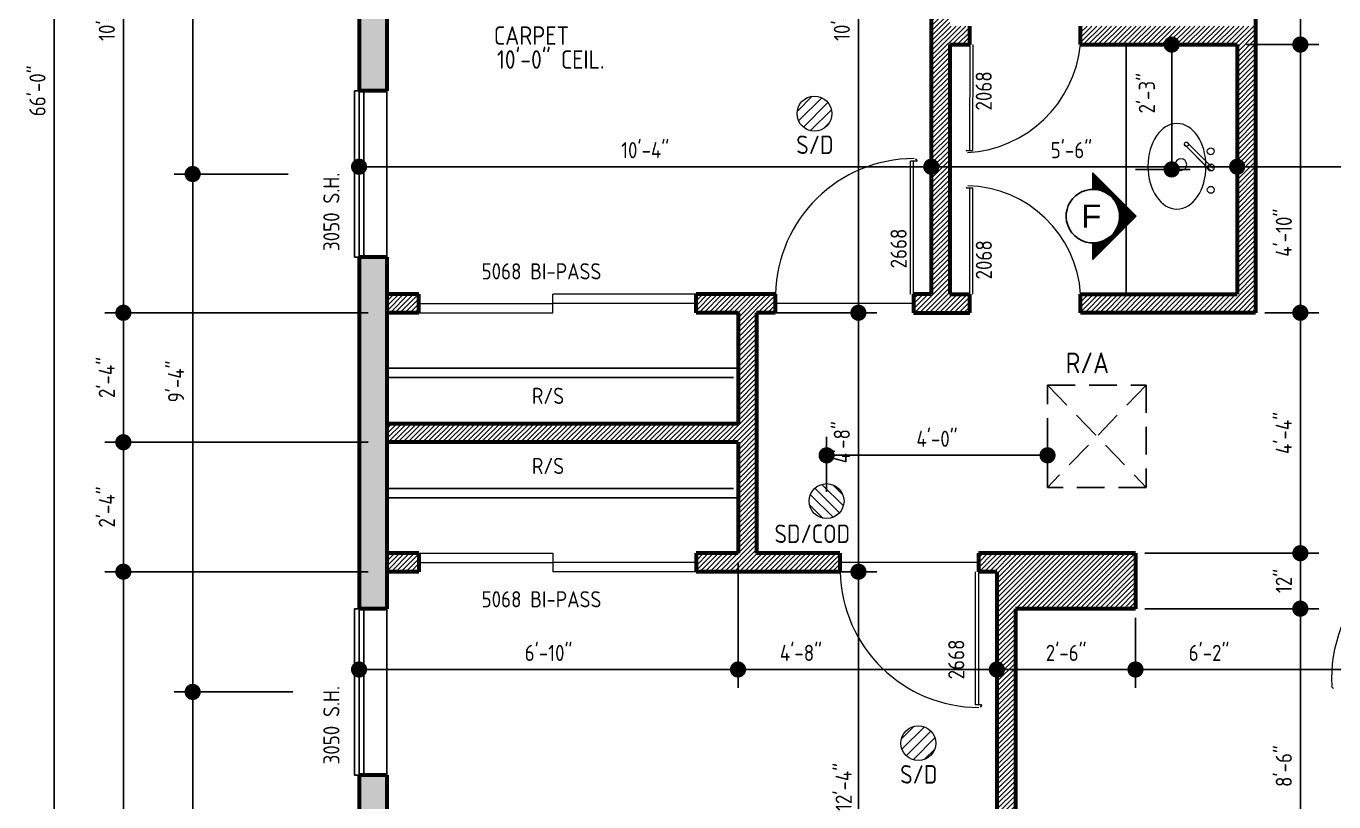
# Model space of a CAD drawing. Header units: feet. Extents: x 57903 to 63568, y -124112 to -112262.
# Drawn here: x 62827.3 to 63110.2, y -123728.5 to -123560.8 of the extents above; entities that cross this region are included whole.
import ezdxf
from ezdxf.enums import TextEntityAlignment as Align

# ---------------------------------------------------------------- set-up
doc = ezdxf.new("R2010")
doc.units = ezdxf.units.FT
doc.header["$LTSCALE"] = 30
doc.header["$MEASUREMENT"] = 0
for name, pattern in [('DASHED', [0.75, 0.5, -0.25]), ('HIDDEN', [0.375, 0.25, -0.125]), ('Solid', [0])]:
    doc.linetypes.add(name, pattern=pattern)
for name, color, linetype in [('CABS-FLOORPLAN', 4, 'Continuous'), ('TEXT', 7, 'Continuous'), ('WINS', 121, 'Continuous')]:
    doc.layers.add(name, color=color, linetype=linetype)
for name, color, linetype, lineweight in [('DIMS', 137, 'Continuous', 15), ('DOORS', 157, 'Continuous', 9), ('DOORTEXT', 253, 'Continuous', 20), ('HATCH', 123, 'Continuous', 0), ('L1', 251, 'Continuous', 13), ('TEXT LBLS', 81, 'Continuous', 18), ('WALLS', 7, 'Continuous', 60), ('WINDWS LBLS', 121, 'Continuous', 18)]:
    doc.layers.add(name, color=color, linetype=linetype, lineweight=lineweight)
doc.styles.add('ARCH', font='ARCHITXT.SHX')
doc.styles.add('SWIS72', font='swissel.ttf', dxfattribs={"height": 4.5})
doc.styles.add('TEXT1', font='ARCHITXT.shx')
doc.dimstyles.new('ARCHITECTURAL', dxfattribs={"dimtxt": 3.5, "dimasz": 3.5, "dimexe": 4, "dimexo": 2, "dimgap": 1.5, "dimtad": 1, "dimdec": 1, "dimzin": 3, "dimdsep": 46, "dimlunit": 4, "dimtxsty": 'ARCH', "dimblk": 'DOT', "dimcen": 0.0625, "dimadec": 0, "dimazin": 0, "dimtfac": 1, "dimtdec": 1, "dimtix": 1, "dimtofl": 0, "dimtmove": 1, "dimatfit": 2, "dimldrblk": 'DOTSMALL', "dimfxl": 1, "dimtolj": 1, "dimtzin": 0, "dimarcsym": 0})

# ---------------------------------------------------------------- blocks, each defined once
blk = doc.blocks.new('_Dot')
at = {"layer": 'DIMS', "color": 0, "lineweight": -2}
blk.add_line((-0.5, 0), (-1, 0), dxfattribs=at)
at = {"layer": 'DIMS', "color": 0, "const_width": 0.5}
blk.add_lwpolyline([(-0.25, 0, 1), (0.25, 0, 1)], format="xyb", close=True, dxfattribs=at)
blk = doc.blocks.new('*D729')
at = {"layer": 'Defpoints', "color": 0, "linetype": 'Solid', "transparency": 16777216}
for p in [(63149.31, -123577.09), (63089.31, -123586.15), (63089.31, -123591.16)]:
    blk.add_point(p, dxfattribs=at)
at = {"layer": 'DIMS', "color": 0, "linetype": 'Solid', "lineweight": -2, "transparency": 16777216}
for p, q in [((63149.31, -123579.09), (63149.31, -123595.16)), ((63089.31, -123588.15), (63089.31, -123595.16)), ((63145.81, -123591.16), (63092.81, -123591.16))]:
    blk.add_line(p, q, dxfattribs=at)
at = {"layer": 'DIMS', "color": 0, "linetype": 'Solid', "lineweight": -2, "transparency": 16777216, "xscale": 3.5, "yscale": 3.5, "zscale": 3.5, "rotation": 180}
blk.add_blockref('_Dot', (63089.31, -123591.16), dxfattribs=at)
at = {"layer": 'DIMS', "color": 0, "linetype": 'Solid', "lineweight": -2, "transparency": 16777216, "xscale": 3.5, "yscale": 3.5, "zscale": 3.5}
blk.add_blockref('_Dot', (63149.31, -123591.16), dxfattribs=at)
at = {"layer": 'DIMS', "color": 0, "linetype": 'Solid', "transparency": 16777216, "insert": (63119.31, -123587.58), "char_height": 3.5, "attachment_point": 5, "style": 'ARCH'}
blk.add_mtext('\\A1;5\'-0"', dxfattribs=at)
blk = doc.blocks.new('_DotSmall')
at = {"layer": 'DIMS', "color": 0, "const_width": 0.5}
blk.add_lwpolyline([(-0.0625, 0, 1), (0.0625, 0, 1)], format="xyb", close=True, dxfattribs=at)
blk = doc.blocks.new('*D730')
at = {"layer": 'Defpoints', "color": 0, "linetype": 'Solid', "transparency": 16777216}
for p in [(63023.12, -123583.32), (63089.31, -123585.8), (63023.12, -123591.16)]:
    blk.add_point(p, dxfattribs=at)
at = {"layer": 'DIMS', "color": 0, "linetype": 'Solid', "lineweight": -2, "transparency": 16777216}
for p, q in [((63023.12, -123585.32), (63023.12, -123595.16)), ((63089.31, -123587.8), (63089.31, -123595.16)), ((63085.81, -123591.16), (63026.62, -123591.16))]:
    blk.add_line(p, q, dxfattribs=at)
at = {"layer": 'DIMS', "color": 0, "linetype": 'Solid', "lineweight": -2, "transparency": 16777216, "xscale": 3.5, "yscale": 3.5, "zscale": 3.5, "rotation": 180}
blk.add_blockref('_Dot', (63023.12, -123591.16), dxfattribs=at)
at = {"layer": 'DIMS', "color": 0, "linetype": 'Solid', "lineweight": -2, "transparency": 16777216, "xscale": 3.5, "yscale": 3.5, "zscale": 3.5}
blk.add_blockref('_Dot', (63089.31, -123591.16), dxfattribs=at)
at = {"layer": 'DIMS', "color": 0, "linetype": 'Solid', "transparency": 16777216, "insert": (63053.45, -123587.58), "char_height": 3.5, "attachment_point": 5, "style": 'ARCH'}
blk.add_mtext('\\A1;5\'-6"', dxfattribs=at)
blk = doc.blocks.new('*D731')
at = {"layer": 'Defpoints', "color": 0, "linetype": 'Solid', "transparency": 16777216}
for p in [(62899.31, -123570.92), (63023.12, -123583.32), (62899.31, -123591.16)]:
    blk.add_point(p, dxfattribs=at)
at = {"layer": 'DIMS', "color": 0, "linetype": 'Solid', "lineweight": -2, "transparency": 16777216}
for p, q in [((62899.31, -123572.92), (62899.31, -123595.16)), ((63023.12, -123585.32), (63023.12, -123595.16)), ((63019.62, -123591.16), (62902.81, -123591.16))]:
    blk.add_line(p, q, dxfattribs=at)
at = {"layer": 'DIMS', "color": 0, "linetype": 'Solid', "lineweight": -2, "transparency": 16777216, "xscale": 3.5, "yscale": 3.5, "zscale": 3.5, "rotation": 180}
blk.add_blockref('_Dot', (62899.31, -123591.16), dxfattribs=at)
at = {"layer": 'DIMS', "color": 0, "linetype": 'Solid', "lineweight": -2, "transparency": 16777216, "xscale": 3.5, "yscale": 3.5, "zscale": 3.5}
blk.add_blockref('_Dot', (63023.12, -123591.16), dxfattribs=at)
at = {"layer": 'DIMS', "color": 0, "linetype": 'Solid', "transparency": 16777216, "insert": (62961.22, -123587.58), "char_height": 3.5, "attachment_point": 5, "style": 'ARCH'}
blk.add_mtext('\\A1;10\'-4"', dxfattribs=at)
blk = doc.blocks.new('*D739')
at = {"layer": 'Defpoints', "color": 0, "linetype": 'Solid', "transparency": 16777216}
for p in [(62981.31, -123674.74), (62899.31, -123684.06), (62981.31, -123699.89)]:
    blk.add_point(p, dxfattribs=at)
at = {"layer": 'DIMS', "color": 0, "linetype": 'Solid', "lineweight": -2, "transparency": 16777216}
for p, q in [((62981.31, -123676.74), (62981.31, -123703.89)), ((62899.31, -123686.06), (62899.31, -123703.89)), ((62902.81, -123699.89), (62977.81, -123699.89))]:
    blk.add_line(p, q, dxfattribs=at)
at = {"layer": 'DIMS', "color": 0, "linetype": 'Solid', "lineweight": -2, "transparency": 16777216, "xscale": 3.5, "yscale": 3.5, "zscale": 3.5, "rotation": 180}
blk.add_blockref('_Dot', (62899.31, -123699.89), dxfattribs=at)
at = {"layer": 'DIMS', "color": 0, "linetype": 'Solid', "lineweight": -2, "transparency": 16777216, "xscale": 3.5, "yscale": 3.5, "zscale": 3.5}
blk.add_blockref('_Dot', (62981.31, -123699.89), dxfattribs=at)
at = {"layer": 'DIMS', "color": 0, "linetype": 'Solid', "transparency": 16777216, "insert": (62940.31, -123696.3), "char_height": 3.5, "attachment_point": 5, "style": 'ARCH'}
blk.add_mtext('\\A1;6\'-10"', dxfattribs=at)
blk = doc.blocks.new('*D604')
at = {"layer": 'Defpoints', "color": 0, "linetype": 'Solid', "transparency": 16777216}
for p in [(62981.31, -123678.74), (63037.31, -123678.74), (63037.31, -123699.89)]:
    blk.add_point(p, dxfattribs=at)
at = {"layer": 'DIMS', "color": 0, "linetype": 'Solid', "lineweight": -2, "transparency": 16777216}
for p, q in [((62981.31, -123680.74), (62981.31, -123703.89)), ((63037.31, -123680.74), (63037.31, -123703.89)), ((62984.81, -123699.89), (63033.81, -123699.89))]:
    blk.add_line(p, q, dxfattribs=at)
at = {"layer": 'DIMS', "color": 0, "linetype": 'Solid', "lineweight": -2, "transparency": 16777216, "xscale": 3.5, "yscale": 3.5, "zscale": 3.5, "rotation": 180}
blk.add_blockref('_Dot', (62981.31, -123699.89), dxfattribs=at)
at = {"layer": 'DIMS', "color": 0, "linetype": 'Solid', "lineweight": -2, "transparency": 16777216, "xscale": 3.5, "yscale": 3.5, "zscale": 3.5}
blk.add_blockref('_Dot', (63037.31, -123699.89), dxfattribs=at)
at = {"layer": 'DIMS', "color": 0, "linetype": 'Solid', "transparency": 16777216, "insert": (62994.93, -123696.3), "char_height": 3.5, "attachment_point": 5, "style": 'ARCH'}
blk.add_mtext('\\A1;4\'-8"', dxfattribs=at)
blk = doc.blocks.new('*D646')
at = {"layer": 'Defpoints', "color": 0, "linetype": 'Solid', "transparency": 16777216}
for p in [(63037.31, -123688.42), (63067.31, -123686.74), (63067.31, -123699.89)]:
    blk.add_point(p, dxfattribs=at)
at = {"layer": 'DIMS', "color": 0, "linetype": 'Solid', "lineweight": -2, "transparency": 16777216}
for p, q in [((63037.31, -123690.42), (63037.31, -123703.89)), ((63067.31, -123688.74), (63067.31, -123703.89)), ((63040.81, -123699.89), (63063.81, -123699.89))]:
    blk.add_line(p, q, dxfattribs=at)
at = {"layer": 'DIMS', "color": 0, "linetype": 'Solid', "lineweight": -2, "transparency": 16777216, "xscale": 3.5, "yscale": 3.5, "zscale": 3.5, "rotation": 180}
blk.add_blockref('_Dot', (63037.31, -123699.89), dxfattribs=at)
at = {"layer": 'DIMS', "color": 0, "linetype": 'Solid', "lineweight": -2, "transparency": 16777216, "xscale": 3.5, "yscale": 3.5, "zscale": 3.5}
blk.add_blockref('_Dot', (63067.31, -123699.89), dxfattribs=at)
at = {"layer": 'DIMS', "color": 0, "linetype": 'Solid', "transparency": 16777216, "insert": (63052.31, -123696.3), "char_height": 3.5, "attachment_point": 5, "style": 'ARCH'}
blk.add_mtext('\\A1;2\'-6"', dxfattribs=at)
blk = doc.blocks.new('*D609')
at = {"layer": 'Defpoints', "color": 0, "linetype": 'Solid', "transparency": 16777216}
for p in [(63067.31, -123686.74), (63141.31, -123691.23), (63141.31, -123699.89)]:
    blk.add_point(p, dxfattribs=at)
at = {"layer": 'DIMS', "color": 0, "linetype": 'Solid', "lineweight": -2, "transparency": 16777216}
for p, q in [((63067.31, -123688.74), (63067.31, -123703.89)), ((63141.31, -123693.23), (63141.31, -123703.89)), ((63070.81, -123699.89), (63137.81, -123699.89))]:
    blk.add_line(p, q, dxfattribs=at)
at = {"layer": 'DIMS', "color": 0, "linetype": 'Solid', "lineweight": -2, "transparency": 16777216, "xscale": 3.5, "yscale": 3.5, "zscale": 3.5, "rotation": 180}
blk.add_blockref('_Dot', (63067.31, -123699.89), dxfattribs=at)
at = {"layer": 'DIMS', "color": 0, "linetype": 'Solid', "lineweight": -2, "transparency": 16777216, "xscale": 3.5, "yscale": 3.5, "zscale": 3.5}
blk.add_blockref('_Dot', (63141.31, -123699.89), dxfattribs=at)
at = {"layer": 'DIMS', "color": 0, "linetype": 'Solid', "transparency": 16777216, "insert": (63083.22, -123696.3), "char_height": 3.5, "attachment_point": 5, "style": 'ARCH'}
blk.add_mtext('\\A1;6\'-2"', dxfattribs=at)
blk = doc.blocks.new('*D654')
at = {"layer": 'Defpoints', "color": 0, "linetype": 'Solid', "transparency": 16777216}
for p in [(62863.31, -123704.74), (62887.01, -123704.74), (62887.27, -123932.74)]:
    blk.add_point(p, dxfattribs=at)
at = {"layer": 'DIMS', "color": 0, "linetype": 'Solid', "lineweight": -2, "transparency": 16777216}
for p, q in [((62885.01, -123704.74), (62859.31, -123704.74)), ((62863.31, -123929.24), (62863.31, -123708.24)), ((62885.27, -123932.74), (62859.31, -123932.74))]:
    blk.add_line(p, q, dxfattribs=at)
at = {"layer": 'DIMS', "color": 0, "linetype": 'Solid', "lineweight": -2, "transparency": 16777216, "xscale": 3.5, "yscale": 3.5, "zscale": 3.5}
for p, rotation in [((62863.31, -123704.74), 90), ((62863.31, -123932.74), 270)]:
    blk.add_blockref('_Dot', p, dxfattribs=dict(at, rotation=rotation))
at = {"layer": 'DIMS', "color": 0, "linetype": 'Solid', "transparency": 16777216, "insert": (62859.73, -123813.11), "char_height": 3.5, "attachment_point": 5, "rotation": 90, "style": 'ARCH'}
blk.add_mtext('\\A1;19\'-0"', dxfattribs=at)
blk = doc.blocks.new('*D655')
at = {"layer": 'Defpoints', "color": 0, "linetype": 'Solid', "transparency": 16777216}
for p in [(62863.31, -123592.74), (62885.99, -123592.74), (62887.01, -123704.74)]:
    blk.add_point(p, dxfattribs=at)
at = {"layer": 'DIMS', "color": 0, "linetype": 'Solid', "lineweight": -2, "transparency": 16777216}
for p, q in [((62883.99, -123592.74), (62859.31, -123592.74)), ((62863.31, -123701.24), (62863.31, -123596.24)), ((62885.01, -123704.74), (62859.31, -123704.74))]:
    blk.add_line(p, q, dxfattribs=at)
at = {"layer": 'DIMS', "color": 0, "linetype": 'Solid', "lineweight": -2, "transparency": 16777216, "xscale": 3.5, "yscale": 3.5, "zscale": 3.5}
for p, rotation in [((62863.31, -123592.74), 90), ((62863.31, -123704.74), 270)]:
    blk.add_blockref('_Dot', p, dxfattribs=dict(at, rotation=rotation))
at = {"layer": 'DIMS', "color": 0, "linetype": 'Solid', "transparency": 16777216, "insert": (62859.73, -123637.6), "char_height": 3.5, "attachment_point": 5, "rotation": 90, "style": 'ARCH'}
blk.add_mtext('\\A1;9\'-4"', dxfattribs=at)
blk = doc.blocks.new('*D656')
at = {"layer": 'Defpoints', "color": 0, "linetype": 'Solid', "transparency": 16777216}
for p in [(62863.31, -123247.74), (62898.31, -123247.74, -0.39), (62885.99, -123592.74)]:
    blk.add_point(p, dxfattribs=at)
at = {"layer": 'DIMS', "color": 0, "linetype": 'Solid', "lineweight": -2, "transparency": 16777216}
for p, q in [((62896.31, -123247.74), (62859.31, -123247.74)), ((62863.31, -123589.24), (62863.31, -123251.24)), ((62883.99, -123592.74), (62859.31, -123592.74))]:
    blk.add_line(p, q, dxfattribs=at)
at = {"layer": 'DIMS', "color": 0, "linetype": 'Solid', "lineweight": -2, "transparency": 16777216, "xscale": 3.5, "yscale": 3.5, "zscale": 3.5}
for p, rotation in [((62863.31, -123247.74), 90), ((62863.31, -123592.74), 270)]:
    blk.add_blockref('_Dot', p, dxfattribs=dict(at, rotation=rotation))
at = {"layer": 'DIMS', "color": 0, "linetype": 'Solid', "transparency": 16777216, "insert": (62859.73, -123385.84), "char_height": 3.5, "attachment_point": 5, "rotation": 90, "style": 'ARCH'}
blk.add_mtext('\\A1;28\'-9"', dxfattribs=at)
blk = doc.blocks.new('*D659')
at = {"layer": 'Defpoints', "color": 0, "linetype": 'Solid', "transparency": 16777216}
for p in [(62848.31, -123678.74), (62903.31, -123678.74), (62903.31, -123826.74)]:
    blk.add_point(p, dxfattribs=at)
at = {"layer": 'DIMS', "color": 0, "linetype": 'Solid', "lineweight": -2, "transparency": 16777216}
for p, q in [((62901.31, -123678.74), (62844.31, -123678.74)), ((62848.31, -123823.24), (62848.31, -123682.24)), ((62901.31, -123826.74), (62844.31, -123826.74))]:
    blk.add_line(p, q, dxfattribs=at)
at = {"layer": 'DIMS', "color": 0, "linetype": 'Solid', "lineweight": -2, "transparency": 16777216, "xscale": 3.5, "yscale": 3.5, "zscale": 3.5}
for p, rotation in [((62848.31, -123678.74), 90), ((62848.31, -123826.74), 270)]:
    blk.add_blockref('_Dot', p, dxfattribs=dict(at, rotation=rotation))
at = {"layer": 'DIMS', "color": 0, "linetype": 'Solid', "transparency": 16777216, "insert": (62844.73, -123752.74), "char_height": 3.5, "attachment_point": 5, "rotation": 90, "style": 'ARCH'}
blk.add_mtext('\\A1;12\'-4"', dxfattribs=at)
blk = doc.blocks.new('*D660')
at = {"layer": 'Defpoints', "color": 0, "linetype": 'Solid', "transparency": 16777216}
for p in [(62848.31, -123650.74), (62903.31, -123650.74), (62903.31, -123678.74)]:
    blk.add_point(p, dxfattribs=at)
at = {"layer": 'DIMS', "color": 0, "linetype": 'Solid', "lineweight": -2, "transparency": 16777216}
for p, q in [((62901.31, -123650.74), (62844.31, -123650.74)), ((62848.31, -123675.24), (62848.31, -123654.24)), ((62901.31, -123678.74), (62844.31, -123678.74))]:
    blk.add_line(p, q, dxfattribs=at)
at = {"layer": 'DIMS', "color": 0, "linetype": 'Solid', "lineweight": -2, "transparency": 16777216, "xscale": 3.5, "yscale": 3.5, "zscale": 3.5}
for p, rotation in [((62848.31, -123650.74), 90), ((62848.31, -123678.74), 270)]:
    blk.add_blockref('_Dot', p, dxfattribs=dict(at, rotation=rotation))
at = {"layer": 'DIMS', "color": 0, "linetype": 'Solid', "transparency": 16777216, "insert": (62844.73, -123664.74), "char_height": 3.5, "attachment_point": 5, "rotation": 90, "style": 'ARCH'}
blk.add_mtext('\\A1;2\'-4"', dxfattribs=at)
blk = doc.blocks.new('*D661')
at = {"layer": 'Defpoints', "color": 0, "linetype": 'Solid', "transparency": 16777216}
for p in [(62848.31, -123622.74), (62903.31, -123622.74), (62903.31, -123650.74)]:
    blk.add_point(p, dxfattribs=at)
at = {"layer": 'DIMS', "color": 0, "linetype": 'Solid', "lineweight": -2, "transparency": 16777216}
for p, q in [((62901.31, -123622.74), (62844.31, -123622.74)), ((62848.31, -123647.24), (62848.31, -123626.24)), ((62901.31, -123650.74), (62844.31, -123650.74))]:
    blk.add_line(p, q, dxfattribs=at)
at = {"layer": 'DIMS', "color": 0, "linetype": 'Solid', "lineweight": -2, "transparency": 16777216, "xscale": 3.5, "yscale": 3.5, "zscale": 3.5}
for p, rotation in [((62848.31, -123622.74), 90), ((62848.31, -123650.74), 270)]:
    blk.add_blockref('_Dot', p, dxfattribs=dict(at, rotation=rotation))
at = {"layer": 'DIMS', "color": 0, "linetype": 'Solid', "transparency": 16777216, "insert": (62844.73, -123636.74), "char_height": 3.5, "attachment_point": 5, "rotation": 90, "style": 'ARCH'}
blk.add_mtext('\\A1;2\'-4"', dxfattribs=at)
blk = doc.blocks.new('*D662')
at = {"layer": 'Defpoints', "color": 0, "linetype": 'Solid', "transparency": 16777216}
for p in [(62848.31, -123494.74), (62903.31, -123494.74), (62903.31, -123622.74)]:
    blk.add_point(p, dxfattribs=at)
at = {"layer": 'DIMS', "color": 0, "linetype": 'Solid', "lineweight": -2, "transparency": 16777216}
for p, q in [((62901.31, -123494.74), (62844.31, -123494.74)), ((62848.31, -123619.24), (62848.31, -123498.24)), ((62901.31, -123622.74), (62844.31, -123622.74))]:
    blk.add_line(p, q, dxfattribs=at)
at = {"layer": 'DIMS', "color": 0, "linetype": 'Solid', "lineweight": -2, "transparency": 16777216, "xscale": 3.5, "yscale": 3.5, "zscale": 3.5}
for p, rotation in [((62848.31, -123494.74), 90), ((62848.31, -123622.74), 270)]:
    blk.add_blockref('_Dot', p, dxfattribs=dict(at, rotation=rotation))
at = {"layer": 'DIMS', "color": 0, "linetype": 'Solid', "transparency": 16777216, "insert": (62844.73, -123558.74), "char_height": 3.5, "attachment_point": 5, "rotation": 90, "style": 'ARCH'}
blk.add_mtext('\\A1;10\'-8"', dxfattribs=at)
blk = doc.blocks.new('*D664')
at = {"layer": 'Defpoints', "color": 0, "linetype": 'Solid', "transparency": 16777216}
for p in [(62833.31, -123178.74), (62899.31, -123178.74), (62899.31, -123970.74)]:
    blk.add_point(p, dxfattribs=at)
at = {"layer": 'DIMS', "color": 0, "linetype": 'Solid', "lineweight": -2, "transparency": 16777216}
for p, q in [((62897.31, -123178.74), (62829.31, -123178.74)), ((62833.31, -123967.24), (62833.31, -123182.24)), ((62897.31, -123970.74), (62829.31, -123970.74))]:
    blk.add_line(p, q, dxfattribs=at)
at = {"layer": 'DIMS', "color": 0, "linetype": 'Solid', "lineweight": -2, "transparency": 16777216, "xscale": 3.5, "yscale": 3.5, "zscale": 3.5}
for p, rotation in [((62833.31, -123178.74), 90), ((62833.31, -123970.74), 270)]:
    blk.add_blockref('_Dot', p, dxfattribs=dict(at, rotation=rotation))
at = {"layer": 'DIMS', "color": 0, "linetype": 'Solid', "transparency": 16777216, "insert": (62829.73, -123574.74), "char_height": 3.5, "attachment_point": 5, "rotation": 90, "style": 'ARCH'}
blk.add_mtext('\\A1;66\'-0"', dxfattribs=at)
blk = doc.blocks.new('*D667')
at = {"layer": 'Defpoints', "color": 0, "linetype": 'Solid', "transparency": 16777216}
for p in [(62983.96, -123622.74), (62998.16, -123678.74), (63007.36, -123678.74)]:
    blk.add_point(p, dxfattribs=at)
at = {"layer": 'DIMS', "color": 0, "linetype": 'Solid', "lineweight": -2, "transparency": 16777216}
for p, q in [((62985.96, -123622.74), (63011.36, -123622.74)), ((63007.36, -123626.24), (63007.36, -123675.24)), ((63000.16, -123678.74), (63011.36, -123678.74))]:
    blk.add_line(p, q, dxfattribs=at)
at = {"layer": 'DIMS', "color": 0, "linetype": 'Solid', "lineweight": -2, "transparency": 16777216, "xscale": 3.5, "yscale": 3.5, "zscale": 3.5}
for p, rotation in [((63007.36, -123622.74), 90), ((63007.36, -123678.74), 270)]:
    blk.add_blockref('_Dot', p, dxfattribs=dict(at, rotation=rotation))
at = {"layer": 'DIMS', "color": 0, "linetype": 'Solid', "transparency": 16777216, "insert": (63003.77, -123650.74), "char_height": 3.5, "attachment_point": 5, "rotation": 90, "style": 'ARCH'}
blk.add_mtext('\\A1;4\'-8"', dxfattribs=at)
blk = doc.blocks.new('*D740')
at = {"layer": 'Defpoints', "color": 0, "linetype": 'Solid', "transparency": 16777216}
for p in [(62998.16, -123678.74), (62993.86, -123826.74), (63007.36, -123826.74)]:
    blk.add_point(p, dxfattribs=at)
at = {"layer": 'DIMS', "color": 0, "linetype": 'Solid', "lineweight": -2, "transparency": 16777216}
for p, q in [((63000.16, -123678.74), (63011.36, -123678.74)), ((63007.36, -123682.24), (63007.36, -123823.24)), ((62995.86, -123826.74), (63011.36, -123826.74))]:
    blk.add_line(p, q, dxfattribs=at)
at = {"layer": 'DIMS', "color": 0, "linetype": 'Solid', "lineweight": -2, "transparency": 16777216, "xscale": 3.5, "yscale": 3.5, "zscale": 3.5}
for p, rotation in [((63007.36, -123678.74), 90), ((63007.36, -123826.74), 270)]:
    blk.add_blockref('_Dot', p, dxfattribs=dict(at, rotation=rotation))
at = {"layer": 'DIMS', "color": 0, "linetype": 'Solid', "transparency": 16777216, "insert": (63004.15, -123725.29), "char_height": 3.5, "attachment_point": 5, "rotation": 90, "style": 'ARCH'}
blk.add_mtext('\\A1;12\'-4"', dxfattribs=at)
blk = doc.blocks.new('*D669')
at = {"layer": 'Defpoints', "color": 0, "linetype": 'Solid', "transparency": 16777216}
for p in [(62983.96, -123494.74), (63007.36, -123494.74), (62983.96, -123622.74)]:
    blk.add_point(p, dxfattribs=at)
at = {"layer": 'DIMS', "color": 0, "linetype": 'Solid', "lineweight": -2, "transparency": 16777216}
for p, q in [((62985.96, -123494.74), (63011.36, -123494.74)), ((63007.36, -123619.24), (63007.36, -123498.24)), ((62985.96, -123622.74), (63011.36, -123622.74))]:
    blk.add_line(p, q, dxfattribs=at)
at = {"layer": 'DIMS', "color": 0, "linetype": 'Solid', "lineweight": -2, "transparency": 16777216, "xscale": 3.5, "yscale": 3.5, "zscale": 3.5}
for p, rotation in [((63007.36, -123494.74), 90), ((63007.36, -123622.74), 270)]:
    blk.add_blockref('_Dot', p, dxfattribs=dict(at, rotation=rotation))
at = {"layer": 'DIMS', "color": 0, "linetype": 'Solid', "transparency": 16777216, "insert": (63003.77, -123558.74), "char_height": 3.5, "attachment_point": 5, "rotation": 90, "style": 'ARCH'}
blk.add_mtext('\\A1;10\'-8"', dxfattribs=at)
blk = doc.blocks.new('*D671')
at = {"layer": 'Defpoints', "color": 0, "linetype": 'Solid', "transparency": 16777216}
for p in [(63082.31, -123686.74), (63102.98, -123686.74), (63088.31, -123788.74)]:
    blk.add_point(p, dxfattribs=at)
at = {"layer": 'DIMS', "color": 0, "linetype": 'Solid', "lineweight": -2, "transparency": 16777216}
for p, q in [((63084.31, -123686.74), (63106.98, -123686.74)), ((63102.98, -123785.24), (63102.98, -123690.24)), ((63090.31, -123788.74), (63106.98, -123788.74))]:
    blk.add_line(p, q, dxfattribs=at)
at = {"layer": 'DIMS', "color": 0, "linetype": 'Solid', "lineweight": -2, "transparency": 16777216, "xscale": 3.5, "yscale": 3.5, "zscale": 3.5}
for p, rotation in [((63102.98, -123686.74), 90), ((63102.98, -123788.74), 270)]:
    blk.add_blockref('_Dot', p, dxfattribs=dict(at, rotation=rotation))
at = {"layer": 'DIMS', "color": 0, "linetype": 'Solid', "transparency": 16777216, "insert": (63099.4, -123720.78), "char_height": 3.5, "attachment_point": 5, "rotation": 90, "style": 'ARCH'}
blk.add_mtext('\\A1;8\'-6"', dxfattribs=at)
blk = doc.blocks.new('*D672')
at = {"layer": 'Defpoints', "color": 0, "linetype": 'Solid', "transparency": 16777216}
for p in [(63093.31, -123622.74), (63102.98, -123622.74), (63090.69, -123674.74)]:
    blk.add_point(p, dxfattribs=at)
at = {"layer": 'DIMS', "color": 0, "linetype": 'Solid', "lineweight": -2, "transparency": 16777216}
for p, q in [((63095.31, -123622.74), (63106.98, -123622.74)), ((63102.98, -123671.24), (63102.98, -123626.24)), ((63092.69, -123674.74), (63106.98, -123674.74))]:
    blk.add_line(p, q, dxfattribs=at)
at = {"layer": 'DIMS', "color": 0, "linetype": 'Solid', "lineweight": -2, "transparency": 16777216, "xscale": 3.5, "yscale": 3.5, "zscale": 3.5}
for p, rotation in [((63102.98, -123622.74), 90), ((63102.98, -123674.74), 270)]:
    blk.add_blockref('_Dot', p, dxfattribs=dict(at, rotation=rotation))
at = {"layer": 'DIMS', "color": 0, "linetype": 'Solid', "transparency": 16777216, "insert": (63099.4, -123648.74), "char_height": 3.5, "attachment_point": 5, "rotation": 90, "style": 'ARCH'}
blk.add_mtext('\\A1;4\'-4"', dxfattribs=at)
blk = doc.blocks.new('*D673')
at = {"layer": 'Defpoints', "color": 0, "linetype": 'Solid', "transparency": 16777216}
for p in [(63089.31, -123564.74), (63102.98, -123564.74), (63099.31, -123622.74)]:
    blk.add_point(p, dxfattribs=at)
at = {"layer": 'DIMS', "color": 0, "linetype": 'Solid', "lineweight": -2, "transparency": 16777216}
for p, q in [((63091.31, -123564.74), (63106.98, -123564.74)), ((63102.98, -123619.24), (63102.98, -123568.24)), ((63101.31, -123622.74), (63106.98, -123622.74))]:
    blk.add_line(p, q, dxfattribs=at)
at = {"layer": 'DIMS', "color": 0, "linetype": 'Solid', "lineweight": -2, "transparency": 16777216, "xscale": 3.5, "yscale": 3.5, "zscale": 3.5}
for p, rotation in [((63102.98, -123564.74), 90), ((63102.98, -123622.74), 270)]:
    blk.add_blockref('_Dot', p, dxfattribs=dict(at, rotation=rotation))
at = {"layer": 'DIMS', "color": 0, "linetype": 'Solid', "transparency": 16777216, "insert": (63099.4, -123605.43), "char_height": 3.5, "attachment_point": 5, "rotation": 90, "style": 'ARCH'}
blk.add_mtext('\\A1;4\'-10"', dxfattribs=at)
blk = doc.blocks.new('*D674')
at = {"layer": 'Defpoints', "color": 0, "linetype": 'Solid', "transparency": 16777216}
for p in [(63087.31, -123494.74), (63102.98, -123494.74), (63089.31, -123564.74)]:
    blk.add_point(p, dxfattribs=at)
at = {"layer": 'DIMS', "color": 0, "linetype": 'Solid', "lineweight": -2, "transparency": 16777216}
for p, q in [((63089.31, -123494.74), (63106.98, -123494.74)), ((63102.98, -123561.24), (63102.98, -123498.24)), ((63091.31, -123564.74), (63106.98, -123564.74))]:
    blk.add_line(p, q, dxfattribs=at)
at = {"layer": 'DIMS', "color": 0, "linetype": 'Solid', "lineweight": -2, "transparency": 16777216, "xscale": 3.5, "yscale": 3.5, "zscale": 3.5}
for p, rotation in [((63102.98, -123494.74), 90), ((63102.98, -123564.74), 270)]:
    blk.add_blockref('_Dot', p, dxfattribs=dict(at, rotation=rotation))
at = {"layer": 'DIMS', "color": 0, "linetype": 'Solid', "transparency": 16777216, "insert": (63099.4, -123542.5), "char_height": 3.5, "attachment_point": 5, "rotation": 90, "style": 'ARCH'}
blk.add_mtext('\\A1;5\'-10"', dxfattribs=at)
blk = doc.blocks.new('*D597')
at = {"layer": 'Defpoints', "color": 0, "linetype": 'Solid', "transparency": 16777216}
for p in [(63067.31, -123674.74), (63102.98, -123674.74), (63067.31, -123686.74)]:
    blk.add_point(p, dxfattribs=at)
at = {"layer": 'DIMS', "color": 0, "linetype": 'Solid', "lineweight": -2, "transparency": 16777216}
for p, q in [((63069.31, -123674.74), (63106.98, -123674.74)), ((63102.98, -123683.24), (63102.98, -123678.24)), ((63069.31, -123686.74), (63106.98, -123686.74))]:
    blk.add_line(p, q, dxfattribs=at)
at = {"layer": 'DIMS', "color": 0, "linetype": 'Solid', "lineweight": -2, "transparency": 16777216, "xscale": 3.5, "yscale": 3.5, "zscale": 3.5}
for p, rotation in [((63102.98, -123674.74), 90), ((63102.98, -123686.74), 270)]:
    blk.add_blockref('_Dot', p, dxfattribs=dict(at, rotation=rotation))
at = {"layer": 'DIMS', "color": 0, "linetype": 'Solid', "transparency": 16777216, "insert": (63099.4, -123680.74), "char_height": 3.5, "attachment_point": 5, "rotation": 90, "style": 'ARCH'}
blk.add_mtext('\\A1;12"', dxfattribs=at)
blk = doc.blocks.new('*D745')
at = {"layer": 'Defpoints', "color": 0, "linetype": 'Solid', "transparency": 16777216}
for p in [(63067.31, -123564.74), (63075.14, -123564.74), (63065.31, -123591.74)]:
    blk.add_point(p, dxfattribs=at)
at = {"layer": 'DIMS', "color": 0, "linetype": 'Solid', "lineweight": -2, "transparency": 16777216}
for p, q in [((63069.31, -123564.74), (63079.14, -123564.74)), ((63075.14, -123588.24), (63075.14, -123568.24)), ((63067.31, -123591.74), (63079.14, -123591.74))]:
    blk.add_line(p, q, dxfattribs=at)
at = {"layer": 'DIMS', "color": 0, "linetype": 'Solid', "lineweight": -2, "transparency": 16777216, "xscale": 3.5, "yscale": 3.5, "zscale": 3.5}
for p, rotation in [((63075.14, -123564.74), 90), ((63075.14, -123591.74), 270)]:
    blk.add_blockref('_Dot', p, dxfattribs=dict(at, rotation=rotation))
at = {"layer": 'DIMS', "color": 0, "linetype": 'Solid', "transparency": 16777216, "insert": (63069.77, -123575.26), "char_height": 3.5, "attachment_point": 5, "rotation": 90, "style": 'ARCH'}
blk.add_mtext('\\A1;2\'-3"', dxfattribs=at)
blk = doc.blocks.new('*D841')
at = {"layer": 'Defpoints', "color": 0, "linetype": 'Solid', "transparency": 16777216}
for p in [(63048.28, -123653.57), (63048.28, -123660.5), (63000.47, -123663.47)]:
    blk.add_point(p, dxfattribs=at)
at = {"layer": 'DIMS', "color": 0, "linetype": 'Solid', "lineweight": -2, "transparency": 16777216}
for p, q in [((63000.47, -123661.47), (63000.47, -123649.57)), ((63048.28, -123658.5), (63048.28, -123649.57)), ((63003.97, -123653.57), (63044.78, -123653.57))]:
    blk.add_line(p, q, dxfattribs=at)
at = {"layer": 'DIMS', "color": 0, "linetype": 'Solid', "lineweight": -2, "transparency": 16777216, "xscale": 3.5, "yscale": 3.5, "zscale": 3.5, "rotation": 180}
blk.add_blockref('_Dot', (63000.47, -123653.57), dxfattribs=at)
at = {"layer": 'DIMS', "color": 0, "linetype": 'Solid', "lineweight": -2, "transparency": 16777216, "xscale": 3.5, "yscale": 3.5, "zscale": 3.5}
blk.add_blockref('_Dot', (63048.28, -123653.57), dxfattribs=at)
at = {"layer": 'DIMS', "color": 0, "linetype": 'Solid', "transparency": 16777216, "insert": (63024.37, -123649.99), "char_height": 3.5, "attachment_point": 5, "style": 'ARCH'}
blk.add_mtext('\\A1;4\'-0"', dxfattribs=at)

msp = doc.modelspace()

# ---------------------------------------------------------------- hatches: boundary and pattern name
at = {"layer": 'HATCH'}
h = msp.add_hatch(color=9, dxfattribs=at)
h.dxf.hatch_style = 1
h.set_gradient(color1=(199, 200, 202), color2=(147, 149, 152), name='INVCYLINDER')
h.paths.add_polyline_path([(62905.31, -123277.74), (62899.33, -123277.74), (62899.33, -123574.74), (62905.31, -123574.74)])
h.paths.add_polyline_path([(62902.1, -123370.65), (62902.1, -123378.98), (62900.38, -123378.98), (62900.38, -123370.65)], flags=16)
at = {"layer": 'HATCH', "linetype": 'Solid'}
h = msp.add_hatch(dxfattribs=at)
h.set_pattern_fill('ANSI31', color=256, scale=6, style=0)
h.paths.add_polyline_path([(63087.31, -123490.74), (62958.31, -123490.74), (62958.31, -123460.74), (62954.31, -123456.74), (62951.48, -123459.57), (62954.31, -123462.4), (62954.31, -123490.74), (62954.31, -123494.74), (63023.12, -123494.74), (63023.12, -123618.74), (63019.31, -123618.74), (63019.31, -123622.74), (63031.43, -123622.74), (63031.43, -123618.74), (63027.12, -123618.74), (63027.12, -123564.74), (63031.43, -123564.74), (63031.43, -123560.74), (63027.12, -123560.74), (63027.12, -123494.74), (63087.31, -123494.74)])
h = msp.add_hatch(dxfattribs=at)
h.set_pattern_fill('ANSI31', color=256, scale=6, style=0)
h.set_pattern_definition([(45, (-190.3854, -3430.41735), (-0.530330086, 0.530330086), [])])
h.paths.add_polyline_path([(63055.43, -123560.74), (63087.31, -123560.74), (63093.31, -123560.74), (63093.31, -123622.74), (63055.43, -123622.74), (63055.43, -123618.74), (63089.31, -123618.74), (63089.31, -123564.74), (63055.43, -123564.74)])
at = {"layer": 'HATCH'}
h = msp.add_hatch(color=9, dxfattribs=at)
h.dxf.hatch_style = 1
h.set_gradient(color1=(199, 200, 202), color2=(147, 149, 152), name='INVCYLINDER')
h.paths.add_polyline_path([(62905.31, -123610.74), (62899.31, -123610.74), (62899.31, -123686.74), (62899.33, -123686.74), (62905.31, -123686.74)])
at = {"layer": 'HATCH', "linetype": 'Solid'}
h = msp.add_hatch(dxfattribs=at)
h.set_pattern_fill('ANSI31', color=256, scale=6, style=0)
h.paths.add_polyline_path([(62989.31, -123618.74), (62972.22, -123618.74), (62972.22, -123622.74), (62981.31, -123622.74), (62981.31, -123646.74), (62905.31, -123646.74), (62905.31, -123650.74), (62981.31, -123650.74), (62981.31, -123674.74), (62972.22, -123674.74), (62972.22, -123678.74), (63003.31, -123678.74), (63003.31, -123674.74), (62985.31, -123674.74), (62985.31, -123622.74), (62989.31, -123622.74)])
h = msp.add_hatch(dxfattribs=at)
h.set_pattern_fill('ANSI31', color=256, scale=6, style=0)
h.paths.add_polyline_path([(62912.22, -123618.74), (62905.31, -123618.74), (62905.31, -123622.74), (62912.22, -123622.74)])
h = msp.add_hatch(dxfattribs=at)
h.set_pattern_fill('ANSI31', color=256, scale=6, style=0)
h.paths.add_polyline_path([(63045.31, -123822.74), (63041.31, -123822.74), (63041.31, -123686.74), (63067.31, -123686.74), (63067.31, -123674.74), (63033.31, -123674.74), (63033.31, -123678.74), (63037.31, -123678.74), (63037.31, -123822.74), (62905.31, -123822.74), (62905.31, -123826.74), (63045.31, -123826.74)])
h = msp.add_hatch(dxfattribs=at)
h.set_pattern_fill('ANSI31', color=256, scale=6, style=0)
h.paths.add_polyline_path([(62912.22, -123674.74), (62905.31, -123674.74), (62905.31, -123678.74), (62912.22, -123678.74)])
at = {"layer": 'HATCH'}
h = msp.add_hatch(color=9, dxfattribs=at)
h.dxf.hatch_style = 1
h.set_gradient(color1=(199, 200, 202), color2=(147, 149, 152), name='INVCYLINDER')
h.paths.add_polyline_path([(62905.31, -123722.74), (62899.31, -123722.74), (62899.31, -123866.74), (62905.31, -123866.74)])
at = {"layer": 'TEXT'}
h = msp.add_hatch(dxfattribs=at)
h.set_pattern_fill('ANSI31', color=256, scale=0.771685, angle=450, style=0)
h.set_pattern_definition([(45, (71103.45333, -157480.28531), (0.06820794816, -0.06820794816), [])])
h.paths.add_polyline_path([(63067.48, -123601.86), (63058.09, -123611.24), (63058.09, -123607.64, 0.781311), (63060.81, -123596.75, 0.122769), (63058.09, -123596.07), (63058.09, -123592.47)])
at = {"layer": 'TEXT LBLS', "ltscale": 0.5}
h = msp.add_hatch(dxfattribs=at)
h.set_pattern_fill('ANSI31', color=256, scale=13.3, style=0)
h.set_pattern_definition([(45, (61793.5247, -130692.8802), (-1.17556502, 1.17556502), [])])
h.paths.add_polyline_path([(62994.07, -123579.67, 1), (63001.6, -123579.67, 1)])
h = msp.add_hatch(dxfattribs=at)
h.set_pattern_fill('ANSI31', color=256, scale=13.3, angle=-90, style=0)
h.set_pattern_definition([(315, (55758.5571, -122621.2555), (1.17556502, 1.17556502), [])])
h.paths.add_polyline_path([(63000.47, -123659.7, 1), (63000.47, -123667.24, 1)])
h = msp.add_hatch(dxfattribs=at)
h.set_pattern_fill('ANSI31', color=256, scale=13.3, style=0)
h.set_pattern_definition([(45, (61815.6149, -130829.0414), (-1.17556502, 1.17556502), [])])
h.paths.add_polyline_path([(63016.55, -123715.83, 1), (63024.09, -123715.83, 1)])

# ---------------------------------------------------------------- linework, layer by layer
at = {"layer": 'CABS-FLOORPLAN', "color": 4}
for p, q in [((63065.31, -123564.74), (63065.31, -123618.74)), ((62905.31, -123634.74), (62981.31, -123634.74)), ((62905.31, -123662.74), (62981.31, -123662.74))]:
    msp.add_line(p, q, dxfattribs=at)
at = {"layer": 'CABS-FLOORPLAN', "color": 4, "linetype": 'HIDDEN', "ltscale": 10}
for p, q in [((62905.31, -123636.74), (62981.31, -123636.74)), ((62905.31, -123660.74), (62981.31, -123660.74))]:
    msp.add_line(p, q, dxfattribs=at)
at = {"layer": 'CABS-FLOORPLAN', "color": 4, "linetype": 'DASHED', "ltscale": 0.4}
for p, q in [((63069.63, -123638.4), (63048.28, -123660.5)), ((63048.28, -123638.4), (63069.63, -123660.5))]:
    msp.add_line(p, q, dxfattribs=at)
msp.add_lwpolyline([(63048.28, -123638.4), (63069.63, -123638.4), (63069.63, -123660.5), (63048.28, -123660.5)], close=True, dxfattribs=at)
at = {"layer": 'DOORS'}
for p, q in [((63031.43, -123564.74), (63031.4, -123587.66)), ((63032.1, -123564.74), (63032.07, -123587.66)), ((63018.64, -123589.53), (63018.64, -123589.52)), ((63030.79, -123587.66), (63032.07, -123587.66)), ((63019.92, -123589.96), (63018.64, -123589.96)), ((63018.64, -123618.74), (63018.64, -123589.96)), ((63019.31, -123618.74), (63019.31, -123589.96)), ((63030.82, -123595.7), (63032.1, -123595.7)), ((63031.43, -123618.74), (63031.43, -123595.7)), ((63032.1, -123618.74), (63032.1, -123595.7)), ((62912.22, -123620.74), (62941.22, -123620.74)), ((62972.22, -123618.74), (62941.22, -123618.74)), ((62941.22, -123620.74), (62941.22, -123618.74)), ((62941.22, -123622.74), (62941.22, -123620.74)), ((62972.22, -123620.74), (62941.22, -123620.74)), ((62912.22, -123622.74), (62941.22, -123622.74)), ((62912.22, -123674.74), (62941.22, -123674.74)), ((62912.22, -123676.74), (62941.22, -123676.74)), ((62941.22, -123674.74), (62941.22, -123676.74)), ((62941.22, -123676.74), (62941.22, -123678.74)), ((62972.22, -123676.74), (62941.22, -123676.74)), ((62972.22, -123678.74), (62941.22, -123678.74)), ((63032.64, -123678.74), (63032.64, -123707.52)), ((63033.31, -123678.74), (63033.31, -123707.52)), ((63109.76, -123701.86), (63109.75, -123701.86)), ((63110.07, -123701.86), (63110.05, -123701.86)), ((63033.92, -123707.52), (63032.64, -123707.52)), ((63032.64, -123707.95), (63032.64, -123707.96))]:
    msp.add_line(p, q, dxfattribs=at)
for centre, radius, start, end in [((63029.46, -123562.03), 26.11, 273.343, 354.0427), ((63019.41, -123619.4), 30, 90, 178.747), ((63019.72, -123589.86), 0.336, 8.8942, 89.0078), ((63030.79, -123587.79), 0.134, 90, 188.8942), ((63019.92, -123589.82), 0.134, 270, 8.8942), ((63030.36, -123620.39), 25.13, 3.7527, 88.5027), ((63030.82, -123595.57), 0.134, 171.1058, 270), ((63140.96, -123701.97), 31.24, 88.5009, 182.8516), ((63033.41, -123678.08), 30, 181.253, 270), ((63110.19, -123703.52), 0.439, 180.9922, 261.1058), ((63033.72, -123707.62), 0.336, 270.9922, 351.1058), ((63033.92, -123707.66), 0.134, 351.1058, 90)]:
    msp.add_arc(centre, radius, start, end, dxfattribs=at)
at = {"layer": 'L1', "color": 12, "linetype": 'Continuous', "extrusion": (-0.707107, -0.707107, -1.83772e-16)}
msp.add_line((63083.69, -123591.12, 19.5), (63078.79, -123586.22, 19.5), dxfattribs=at)
at = {"layer": 'L1', "linetype": 'Solid'}
for p, q in [((63019.31, -123620.74), (62989.31, -123620.74)), ((63033.31, -123676.74), (63003.31, -123676.74))]:
    msp.add_line(p, q, dxfattribs=at)
at = {"layer": 'L1', "color": 12, "linetype": 'Continuous'}
for centre, radius in [((63078.34, -123586.3, 8.75), 0.456), ((63083.6, -123587.82, 17), 0.75), ((63083.6, -123591.32, 17), 0.75), ((63083.6, -123596.16, 17), 0.75)]:
    msp.add_circle(centre, radius, dxfattribs=at)
for start, end in [(90, 270), (270, 90)]:
    msp.add_arc((63077.15, -123590.71, 8.5), 1.25, start, end, dxfattribs=at)
at = {"layer": 'L1', "color": 12, "linetype": 'Continuous', "extrusion": (0, 0, -1)}
msp.add_ellipse((63076.28, -123591.06, 16.5), major_axis=(0, 9.26), ratio=0.677743, dxfattribs=at)
at = {"layer": 'L1', "color": 12, "linetype": 'Continuous'}
for points in [[(63077.95, -123586.44, 19.5), (63077.95, -123586.44, 18.75), (63083.51, -123592, 18.75), (63083.16, -123591.65, 19.5)], [(63078.48, -123585.91, 19.5), (63078.48, -123585.91, 18.75), (63084.04, -123591.47, 18.75), (63083.69, -123591.12, 19.5)], [(63083.51, -123590.88, 18.75), (63082.81, -123591.59, 18.75), (63082.81, -123591.59, 18), (63083.87, -123590.53, 18)]]:
    msp.add_3dface(points, dxfattribs=at)
at = {"layer": 'TEXT'}
for p, q in [((63058.09, -123592.47), (63058.09, -123596.07)), ((63058.09, -123592.47), (63067.48, -123601.86)), ((63058.09, -123611.24), (63067.48, -123601.86)), ((63058.09, -123611.24), (63058.09, -123607.64))]:
    msp.add_line(p, q, dxfattribs=at)
for start, end in [(62.0036, 199.7008), (199.7008, 62.0036)]:
    msp.add_arc((63058.09, -123601.86), 5.79, start, end, dxfattribs=at)
at = {"layer": 'TEXT LBLS', "ltscale": 0.5}
for centre in [(62997.84, -123579.67), (63000.47, -123663.47), (63020.32, -123715.83)]:
    msp.add_circle(centre, 3.77, dxfattribs=at)
at = {"layer": 'WALLS'}
for p, q in [((62899.31, -123277.74, -0.39), (62899.31, -123574.74)), ((62905.31, -123277.74, -0.39), (62905.31, -123574.74)), ((63093.31, -123462.74), (63093.31, -123622.74)), ((63023.12, -123494.74), (63023.12, -123618.74)), ((63031.43, -123564.74), (63031.43, -123560.74)), ((63055.43, -123564.74), (63055.43, -123560.74)), ((63027.12, -123564.74), (63027.12, -123618.74)), ((63027.12, -123564.74), (63031.43, -123564.74)), ((63055.43, -123564.74), (63089.31, -123564.74)), ((63089.31, -123564.74), (63089.31, -123618.74)), ((62905.31, -123574.74), (62899.31, -123574.74)), ((62899.31, -123610.74), (62899.31, -123686.74)), ((62905.31, -123610.74), (62899.31, -123610.74)), ((62905.31, -123610.74), (62905.31, -123686.74)), ((62912.22, -123618.74), (62905.31, -123618.74)), ((62912.22, -123622.74), (62912.22, -123618.74)), ((62989.31, -123618.74), (62972.22, -123618.74)), ((62972.22, -123622.74), (62972.22, -123618.74)), ((62989.31, -123618.74), (62989.31, -123622.74)), ((63023.12, -123618.74), (63019.31, -123618.74)), ((63019.31, -123618.74), (63019.31, -123622.74)), ((63027.12, -123618.74), (63031.43, -123618.74)), ((63031.43, -123622.74), (63031.43, -123618.74)), ((63055.43, -123618.74), (63089.31, -123618.74)), ((63055.43, -123622.74), (63055.43, -123618.74)), ((62912.22, -123622.74), (62905.31, -123622.74)), ((62981.31, -123622.74), (62972.22, -123622.74)), ((62981.31, -123622.74), (62981.31, -123646.74)), ((62989.31, -123622.74), (62985.31, -123622.74)), ((62985.31, -123622.74), (62985.31, -123674.74)), ((63019.31, -123622.74), (63031.43, -123622.74)), ((63093.31, -123622.74), (63055.43, -123622.74)), ((62981.31, -123646.74), (62905.31, -123646.74)), ((62981.31, -123650.74), (62905.31, -123650.74)), ((62981.31, -123650.74), (62981.31, -123674.74)), ((62912.22, -123674.74), (62905.31, -123674.74)), ((62912.22, -123674.74), (62912.22, -123678.74)), ((62981.31, -123674.74), (62972.22, -123674.74)), ((62972.22, -123674.74), (62972.22, -123678.74)), ((63003.31, -123674.74), (62985.31, -123674.74)), ((63003.31, -123674.74), (63003.31, -123678.74)), ((63067.31, -123674.74), (63033.31, -123674.74)), ((63033.31, -123674.74), (63033.31, -123678.74)), ((63067.31, -123674.74), (63067.31, -123686.74)), ((62912.22, -123678.74), (62905.31, -123678.74)), ((63003.31, -123678.74), (62972.22, -123678.74)), ((63037.31, -123678.74), (63033.31, -123678.74)), ((63037.31, -123678.74), (63037.31, -123796.74)), ((63037.31, -123678.74), (63037.31, -123822.74)), ((62905.31, -123686.74), (62899.31, -123686.74)), ((63041.31, -123686.74), (63041.31, -123822.74)), ((63067.31, -123686.74), (63041.31, -123686.74)), ((62899.31, -123722.74), (62899.31, -123914.74)), ((62905.31, -123722.74), (62899.31, -123722.74)), ((62905.31, -123722.74), (62905.31, -123914.74))]:
    msp.add_line(p, q, dxfattribs=at)
at = {"layer": 'WINS', "linetype": 'Continuous'}
for p, q in [((62898.31, -123610.74), (62898.31, -123574.74)), ((62899.33, -123574.74), (62898.31, -123574.74)), ((62899.31, -123610.74), (62899.31, -123574.74)), ((62899.31, -123610.74), (62899.31, -123574.74)), ((62900.36, -123610.74), (62900.36, -123574.74)), ((62905.31, -123610.74), (62905.31, -123574.74)), ((62899.31, -123610.74), (62898.31, -123610.74)), ((62898.31, -123722.74), (62898.31, -123686.74)), ((62899.33, -123686.74), (62898.31, -123686.74)), ((62899.31, -123722.74), (62899.31, -123686.74)), ((62899.31, -123722.74), (62899.31, -123686.74)), ((62900.36, -123722.74), (62900.36, -123686.74)), ((62905.31, -123722.74), (62905.31, -123686.74)), ((62899.31, -123722.74), (62898.31, -123722.74))]:
    msp.add_line(p, q, dxfattribs=at)

# ---------------------------------------------------------------- texts
at = {"layer": 'DOORTEXT', "color": 7, "style": 'TEXT1'}
for s, p in [('2068', (63036.22, -123579.01)), ('2668', (63017.8, -123613.15)), ('2068', (63036.25, -123615.54)), ('2668', (63030.28, -123702.02))]:
    msp.add_text(s, height=3.5, rotation=90, dxfattribs=at).set_placement(p)
for p in [(62938.78, -123615.53), (62938.78, -123686.45)]:
    msp.add_text('5068 BI-PASS', height=3.5, dxfattribs=at).set_placement(p, align=Align.CENTER)
at = {"layer": 'TEXT'}
for s, height, style, p in [('F', 5, 'SWIS72', (63055.62, -123604.33)), ('R/S', 3.5, 'TEXT1', (62936.72, -123642.46)), ('R/S', 3.5, 'TEXT1', (62936.72, -123657.62))]:
    msp.add_text(s, height=height, dxfattribs=dict(at, style=style)).set_placement(p)
at = {"layer": 'TEXT LBLS', "color": 253, "style": 'TEXT1'}
for s, p in [('CARPET', (62928.47, -123564.79)), ('10\'-0" CEIL.', (62929.14, -123569.97))]:
    msp.add_text(s, height=4, dxfattribs=at).set_placement(p)
at = {"layer": 'TEXT LBLS', "ltscale": 0.5, "style": 'TEXT1'}
for s, height, p in [('S/D', 3.99, (62993.91, -123588.4)), ('R/A', 4.5, (63052.21, -123635.83)), ('SD/COD', 3.99, (62989.21, -123672.53)), ('S/D', 3.99, (63016.4, -123724.56))]:
    msp.add_text(s, height=height, dxfattribs=at).set_placement(p)
at = {"layer": 'WINDWS LBLS', "color": 0, "style": 'TEXT1'}
for p in [(62895.07, -123609.39), (62895.07, -123720.41)]:
    msp.add_text('3050 S.H.', height=3.5, rotation=90, dxfattribs=at).set_placement(p)

# ---------------------------------------------------------------- dimensions: what is measured, and where the dimension line sits
at = {"layer": 'DIMS', "linetype": 'Solid'}
for base, p1, p2, angle, picture, middle in [((62833.31, -123178.74), (62899.31, -123970.74), (62899.31, -123178.74), 90, '*D664', (62829.73, -123574.74)), ((62848.31, -123494.74), (62903.31, -123622.74), (62903.31, -123494.74), 90, '*D662', (62844.73, -123558.74)), ((63007.36, -123494.74), (62983.96, -123622.74), (62983.96, -123494.74), 90, '*D669', (63003.77, -123558.74)), ((62848.31, -123622.74), (62903.31, -123650.74), (62903.31, -123622.74), 90, '*D661', (62844.73, -123636.74)), ((63007.36, -123678.74), (62983.96, -123622.74), (62998.16, -123678.74), 90, '*D667', (63003.77, -123650.74)), ((63102.98, -123622.74), (63090.69, -123674.74), (63093.31, -123622.74), 90, '*D672', (63099.4, -123648.74)), ((62848.31, -123650.74), (62903.31, -123678.74), (62903.31, -123650.74), 90, '*D660', (62844.73, -123664.74)), ((62848.31, -123678.74), (62903.31, -123826.74), (62903.31, -123678.74), 90, '*D659', (62844.73, -123752.74)), ((62981.31, -123699.89), (62899.31, -123684.06), (62981.31, -123674.74), 180, '*D739', (62940.31, -123696.3)), ((63067.31, -123699.89), (63037.31, -123688.42), (63067.31, -123686.74), 180, '*D646', (63052.31, -123696.3))]:
    dim = msp.add_linear_dim(base=base, p1=p1, p2=p2, angle=angle, dimstyle='ARCHITECTURAL', dxfattribs=at)
    dim.commit()
    dim.dimension.update_dxf_attribs({"geometry": picture, "text_midpoint": middle})
for base, p1, p2, angle, picture, middle in [((62863.31, -123247.74), (62885.99, -123592.74), (62898.31, -123247.74, -0.39), 90, '*D656', (62863.31, -123385.84)), ((63102.98, -123494.74), (63089.31, -123564.74), (63087.31, -123494.74), 90, '*D674', (63102.98, -123542.5)), ((63075.14, -123564.74), (63065.31, -123591.74), (63067.31, -123564.74), 90, '*D745', (63073.35, -123575.26)), ((63102.98, -123564.74), (63099.31, -123622.74), (63089.31, -123564.74), 90, '*D673', (63102.98, -123605.43)), ((62863.31, -123592.74), (62887.01, -123704.74), (62885.99, -123592.74), 90, '*D655', (62863.31, -123637.6)), ((63007.36, -123826.74), (62998.16, -123678.74), (62993.86, -123826.74), 90, '*D740', (63007.73, -123725.29)), ((63037.31, -123699.89), (62981.31, -123678.74), (63037.31, -123678.74), 180, '*D604', (62994.93, -123699.89)), ((63102.98, -123686.74), (63088.31, -123788.74), (63082.31, -123686.74), 90, '*D671', (63102.98, -123720.78)), ((63141.31, -123699.89), (63067.31, -123686.74), (63141.31, -123691.23), 180, '*D609', (63083.22, -123699.89)), ((62863.31, -123704.74), (62887.27, -123932.74), (62887.01, -123704.74), 90, '*D654', (62863.31, -123813.11))]:
    dim = msp.add_linear_dim(base=base, p1=p1, p2=p2, angle=angle, dimstyle='ARCHITECTURAL', dxfattribs=at)
    dim.commit()
    dim.dimension.update_dxf_attribs({"geometry": picture, "text_midpoint": middle, "dimtype": 160})
for base, p1, p2, picture, middle in [((62899.31, -123591.16), (63023.12, -123583.32), (62899.31, -123570.92), '*D731', (62961.22, -123587.58)), ((63089.31, -123591.16), (63149.31, -123577.09), (63089.31, -123586.15), '*D729', (63119.31, -123587.58)), ((63048.28, -123653.57), (63000.47, -123663.47), (63048.28, -123660.5), '*D841', (63024.37, -123649.99))]:
    dim = msp.add_linear_dim(base=base, p1=p1, p2=p2, dimstyle='ARCHITECTURAL', dxfattribs=at)
    dim.commit()
    dim.dimension.update_dxf_attribs({"geometry": picture, "text_midpoint": middle})
dim = msp.add_linear_dim(base=(63023.12, -123591.16), p1=(63089.31, -123585.8), p2=(63023.12, -123583.32), dimstyle='ARCHITECTURAL', dxfattribs=at)
dim.commit()
dim.dimension.update_dxf_attribs({"geometry": '*D730', "text_midpoint": (63053.45, -123591.16), "dimtype": 160})
dim = msp.add_linear_dim(base=(63102.98, -123674.74), p1=(63067.31, -123686.74), p2=(63067.31, -123674.74), angle=90, text='12"', dimstyle='ARCHITECTURAL', dxfattribs=at)
dim.commit()
dim.dimension.update_dxf_attribs({"geometry": '*D597', "text_midpoint": (63102.98, -123680.74), "dimtype": 160})

doc.saveas('drawing.dxf')
